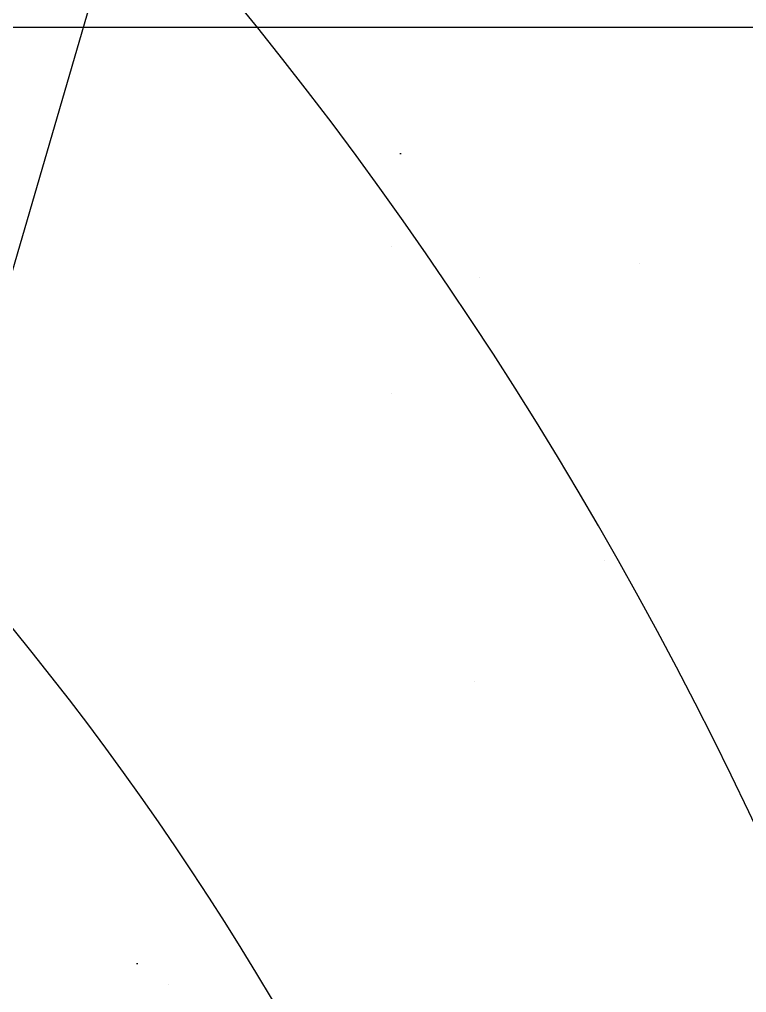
# Model space of a CAD drawing. Header units: inches. Extents: x -31 to 122, y -49 to 49.
# Drawn here: x 0.665 to 1.392, y 1.534 to 2.508 of the extents above; entities that cross this region are included whole.
import ezdxf

# ---------------------------------------------------------------- set-up
doc = ezdxf.new("R2010")
doc.units = ezdxf.units.IN
doc.header["$MEASUREMENT"] = 0

# ---------------------------------------------------------------- blocks, each defined once
blk = doc.blocks.new('HVRF25')
blk.add_circle((0, 0), 22)
blk = doc.blocks.new('HVRF19')
blk.add_circle((0, 0), 16.5)
blk = doc.blocks.new('HVRF13')
blk.add_circle((0, 0), 12)
blk = doc.blocks.new('HVRF37')
blk.add_circle((0, 0), 31)
blk = doc.blocks.new('HVRF31')
blk.add_circle((0, 0), 25)
blk = doc.blocks.new('hvtb12e')
at = {"color": 4}
blk.add_line((1.03634, 2.28106), (1.03634, 2.28106), dxfattribs=at)
blk = doc.blocks.new('hvtb10e')
at = {"color": 4}
blk.add_line((1.03634, 2.13387), (1.03634, 2.13387), dxfattribs=at)
blk = doc.blocks.new('*X130')
at = {"color": 0}
blk.add_line((4846.09375, 2932.8125), (4846.09375, 2932.8125), dxfattribs=at)
blk = doc.blocks.new('hvtbeav1n')
at = {"color": 8, "extrusion": (0, 0, -1), "xscale": -1.349999999999909, "yscale": 1.35000000000008, "zscale": -1.35, "rotation": 180}
blk.add_blockref('*X130', (-6543.04039, 3960.839), dxfattribs=at)
blk = doc.blocks.new('*X132')
at = {"color": 0}
blk.add_line((4846.09375, 2932.8125), (4846.09375, 2932.8125), dxfattribs=at)
blk = doc.blocks.new('hvtbeav1')
at = {"color": 8, "extrusion": (0, 0, -1), "xscale": -1.349999999999909, "yscale": 1.35000000000008, "zscale": -1.35, "rotation": 180}
blk.add_blockref('*X132', (-6543.04039, 3960.839), dxfattribs=at)
blk = doc.blocks.new('hvtb5c')
blk.add_line((10, 2.5), (0, 2.5))
blk = doc.blocks.new('hvtb5')
blk.add_line((10, 2.5), (0, 2.5))
blk = doc.blocks.new('hvtbsav2n')
h = blk.add_hatch()
h.set_pattern_fill('DOTS', color=8, scale=25, style=0)
h.paths.add_polyline_path([(21.62, 5), (14.59505, 5, -0.383554), (6.22267, 5), (0, 5), (0, -5), (6.22267, -5, -0.383554), (14.59505, -5), (21.62, -5)])
blk = doc.blocks.new('*X151')
at = {"color": 0}
blk.add_line((4846.09375, 2932.8125), (4846.09375, 2932.8125), dxfattribs=at)
blk = doc.blocks.new('hvtbsav1n')
at = {"color": 8, "extrusion": (0, 0, -1), "xscale": -1.350000000000023, "yscale": 1.35000000000008, "zscale": -1.35, "rotation": 180}
blk.add_blockref('*X151', (-6543.04039, 3960.839), dxfattribs=at)
blk = doc.blocks.new('*X153')
at = {"color": 0}
blk.add_line((4846.09375, 2932.8125), (4846.09375, 2932.8125), dxfattribs=at)
blk = doc.blocks.new('hvtbsav1')
at = {"color": 8, "extrusion": (0, 0, -1), "xscale": -1.350000000000023, "yscale": 1.35000000000008, "zscale": -1.35, "rotation": 180}
blk.add_blockref('*X153', (-6543.04039, 3960.839), dxfattribs=at)
blk = doc.blocks.new('hvtbhv1')
h = blk.add_hatch()
h.set_pattern_fill('DOTS', color=8, scale=25, style=0)
h.set_pattern_definition([(0, (-1179.4241, -605.4397), (0.78125, 1.5625), [0, -1.5625])])
h.paths.add_polyline_path([(6.70363, 5), (0, 5), (0, -5), (6.70363, -5, -0.383554), (15.07601, -5), (21.62, -5), (21.62, 5), (15.07601, 5, -0.383554)])
blk = doc.blocks.new('*X160')
at = {"color": 0}
blk.add_line((5022, 2941.5), (5022, 2941.5), dxfattribs=at)
blk = doc.blocks.new('hvtbeav6n')
at = {"color": 4}
blk.add_blockref('*X160', (-5020.8806, -2939.65402), dxfattribs=at)
blk = doc.blocks.new('*X164')
at = {"color": 0}
blk.add_line((5022, 2941.5), (5022, 2941.5), dxfattribs=at)
blk = doc.blocks.new('hvtbeav6')
at = {"color": 4}
blk.add_blockref('*X164', (-5020.8806, -2939.65402), dxfattribs=at)
blk = doc.blocks.new('*X166')
at = {"color": 0}
blk.add_line((3681.375, 30371.25), (3681.375, 30371.25), dxfattribs=at)
blk = doc.blocks.new('hvtbeav5n')
at = {"color": 4}
blk.add_blockref('*X166', (-3680.09031, -30368.9862), dxfattribs=at)
blk = doc.blocks.new('*X169')
at = {"color": 0}
blk.add_line((3681.375, 30371.25), (3681.375, 30371.25), dxfattribs=at)
blk = doc.blocks.new('hvtbeav5')
at = {"color": 4}
blk.add_blockref('*X169', (-3680.09031, -30368.9862), dxfattribs=at)
blk = doc.blocks.new('*X172')
at = {"color": 0}
blk.add_line((3689.25, 30423), (3689.25, 30423), dxfattribs=at)
blk = doc.blocks.new('hvtbeav4n')
at = {"color": 4}
blk.add_blockref('*X172', (-3688.125, -30420.75), dxfattribs=at)
blk = doc.blocks.new('*X175')
at = {"color": 0}
blk.add_line((3689.25, 30421.5), (3689.25, 30421.5), dxfattribs=at)
blk = doc.blocks.new('hvtbeav4')
at = {"color": 4}
blk.add_blockref('*X175', (-3688, -30419.53308), dxfattribs=at)
blk = doc.blocks.new('hvtbeav2')
h = blk.add_hatch()
h.set_pattern_fill('DOTS', color=8, scale=25, style=0)
h.paths.add_polyline_path([(21.62, 5), (14.93526, 5, -0.383554), (6.56287, 5), (0, 5), (0, -5), (6.56287, -5, -0.383554), (14.93526, -5), (21.62, -5)])
blk = doc.blocks.new('*X195')
at = {"color": 0}
blk.add_line((5022, 2941.5), (5022, 2941.5), dxfattribs=at)
blk = doc.blocks.new('hvtbsav6n')
at = {"color": 4}
blk.add_blockref('*X195', (-5020.8806, -2939.65402), dxfattribs=at)
blk = doc.blocks.new('*X199')
at = {"color": 0}
blk.add_line((5022, 2941.5), (5022, 2941.5), dxfattribs=at)
blk = doc.blocks.new('hvtbsav6')
at = {"color": 4}
blk.add_blockref('*X199', (-5020.8806, -2939.65402), dxfattribs=at)
blk = doc.blocks.new('*X201')
at = {"color": 0}
blk.add_line((3681.375, 30371.25), (3681.375, 30371.25), dxfattribs=at)
blk = doc.blocks.new('hvtbsav5n')
at = {"color": 4}
blk.add_blockref('*X201', (-3680.09031, -30368.9862), dxfattribs=at)
blk = doc.blocks.new('*X204')
at = {"color": 0}
blk.add_line((3681.375, 30371.25), (3681.375, 30371.25), dxfattribs=at)
blk = doc.blocks.new('hvtbsav5')
at = {"color": 4}
blk.add_blockref('*X204', (-3680.09031, -30368.9862), dxfattribs=at)
blk = doc.blocks.new('*X207')
at = {"color": 0}
blk.add_line((3689.25, 30421.5), (3689.25, 30421.5), dxfattribs=at)
blk = doc.blocks.new('hvtbsav4n')
at = {"color": 4}
blk.add_blockref('*X207', (-3688, -30419.53308), dxfattribs=at)
blk = doc.blocks.new('*X210')
at = {"color": 0}
blk.add_line((3689.25, 30423), (3689.25, 30423), dxfattribs=at)
blk = doc.blocks.new('hvtbsav4')
at = {"color": 4}
blk.add_blockref('*X210', (-3688.125, -30420.75), dxfattribs=at)
blk = doc.blocks.new('J12')
blk.add_arc((-3.32943, 0), 6, 284.957068, 75.042932)
blk = doc.blocks.new('J10')
blk.add_arc((-2.77452, 0), 5, 284.95707, 75.04293)
blk = doc.blocks.new('jsl')
blk.add_line((0, 0), (1.36431, 4.68165))
blk = doc.blocks.new('J8')
blk.add_arc((-2.21962, 0), 4, 284.95707, 75.04293)
blk = doc.blocks.new('J6')
blk.add_arc((-1.66471, 0), 3, 284.95707, 75.04293)
blk = doc.blocks.new('J18')
blk.add_arc((-4.99414, 0), 9, 284.957068, 75.042932)
blk = doc.blocks.new('J16')
blk.add_arc((-4.43924, 0), 8, 284.957068, 75.042932)
blk = doc.blocks.new('J14')
blk.add_arc((-3.88433, 0), 7, 284.957068, 75.042932)

msp = doc.modelspace()

# ---------------------------------------------------------------- block references
for name in ['HVRF37', 'HVRF31', 'HVRF25', 'hvtbeav6n', 'hvtbeav6', 'hvtbeav5', 'hvtbsav6n', 'hvtbsav6', 'hvtbsav5n', 'hvtbsav5', 'HVRF19', 'hvtbeav5n', 'HVRF13', 'hvtbeav4', 'hvtbsav4n', 'hvtbsav4', 'hvtbeav4n', 'J18', 'hvtb12e', 'J16', 'hvtb10e', 'J14', 'hvtbeav1', 'hvtbsav2n', 'hvtbsav1n', 'hvtbsav1', 'hvtbeav2', 'J12', 'jsl', 'hvtb5c', 'hvtb5', 'hvtbhv1', 'J10', 'hvtbeav1n', 'J8', 'J6']:
    msp.add_blockref(name, (0, 0))

doc.saveas('drawing.dxf')
